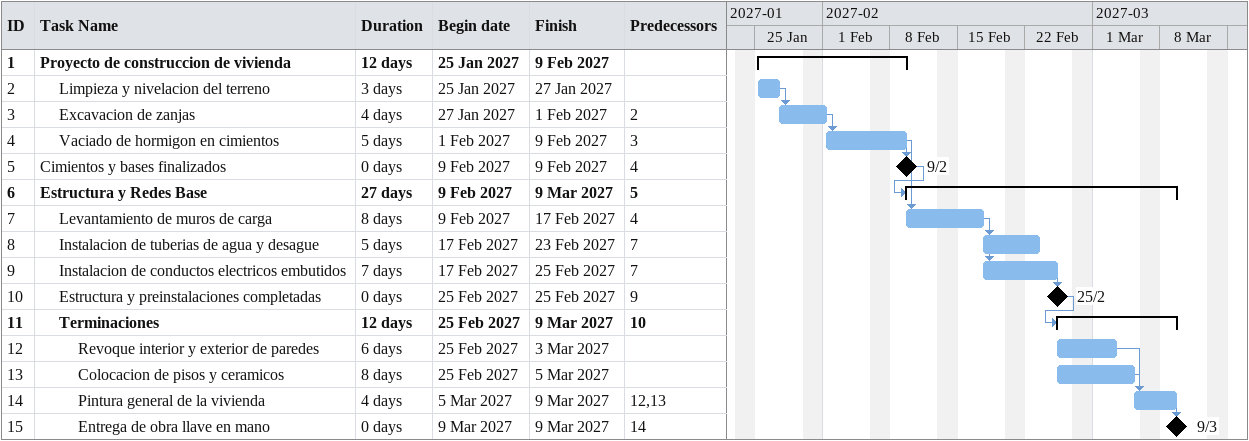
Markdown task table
| ID | Level | Task | Duration | Start | Finish | Predecessors |
|---|---|---|---|---|---|---|
| 1 | 1 | **Proyecto de construccion de vivienda** | 12d | 2027-01-25 | 2027-02-09 |  |
| 2 | 2 | Limpieza y nivelacion del terreno | 3d | 2027-01-25 | 2027-01-27 |  |
| 3 | 2 | Excavacion de zanjas | 4d | 2027-01-27 | 2027-02-01 | 2 |
| 4 | 2 | Vaciado de hormigon en cimientos | 5d | 2027-02-01 | 2027-02-09 | 3 |
| 5 | 1 | Cimientos y bases finalizados | 0d | 2027-02-09 | 2027-02-09 | 4 |
| 6 | 1 | **Estructura y Redes Base** | 27d | 2027-02-09 | 2027-03-09 | 5 |
| 7 | 2 | Levantamiento de muros de carga | 8d | 2027-02-09 | 2027-02-17 | 4 |
| 8 | 2 | Instalacion de tuberias de agua y desague | 5d | 2027-02-17 | 2027-02-23 | 7 |
| 9 | 2 | Instalacion de conductos electricos embutidos | 7d | 2027-02-17 | 2027-02-25 | 7 |
| 10 | 2 | Estructura y preinstalaciones completadas | 0d | 2027-02-25 | 2027-02-25 | 9 |
| 11 | 2 | **Terminaciones** | 12d | 2027-02-25 | 2027-03-09 | 10 |
| 12 | 3 | Revoque interior y exterior de paredes | 6d | 2027-02-25 | 2027-03-03 |  |
| 13 | 3 | Colocacion de pisos y ceramicos | 8d | 2027-02-25 | 2027-03-05 |  |
| 14 | 3 | Pintura general de la vivienda | 4d | 2027-03-05 | 2027-03-09 | 12, 13 |
| 15 | 3 | Entrega de obra llave en mano | 0d | 2027-03-09 | 2027-03-09 | 14 |
